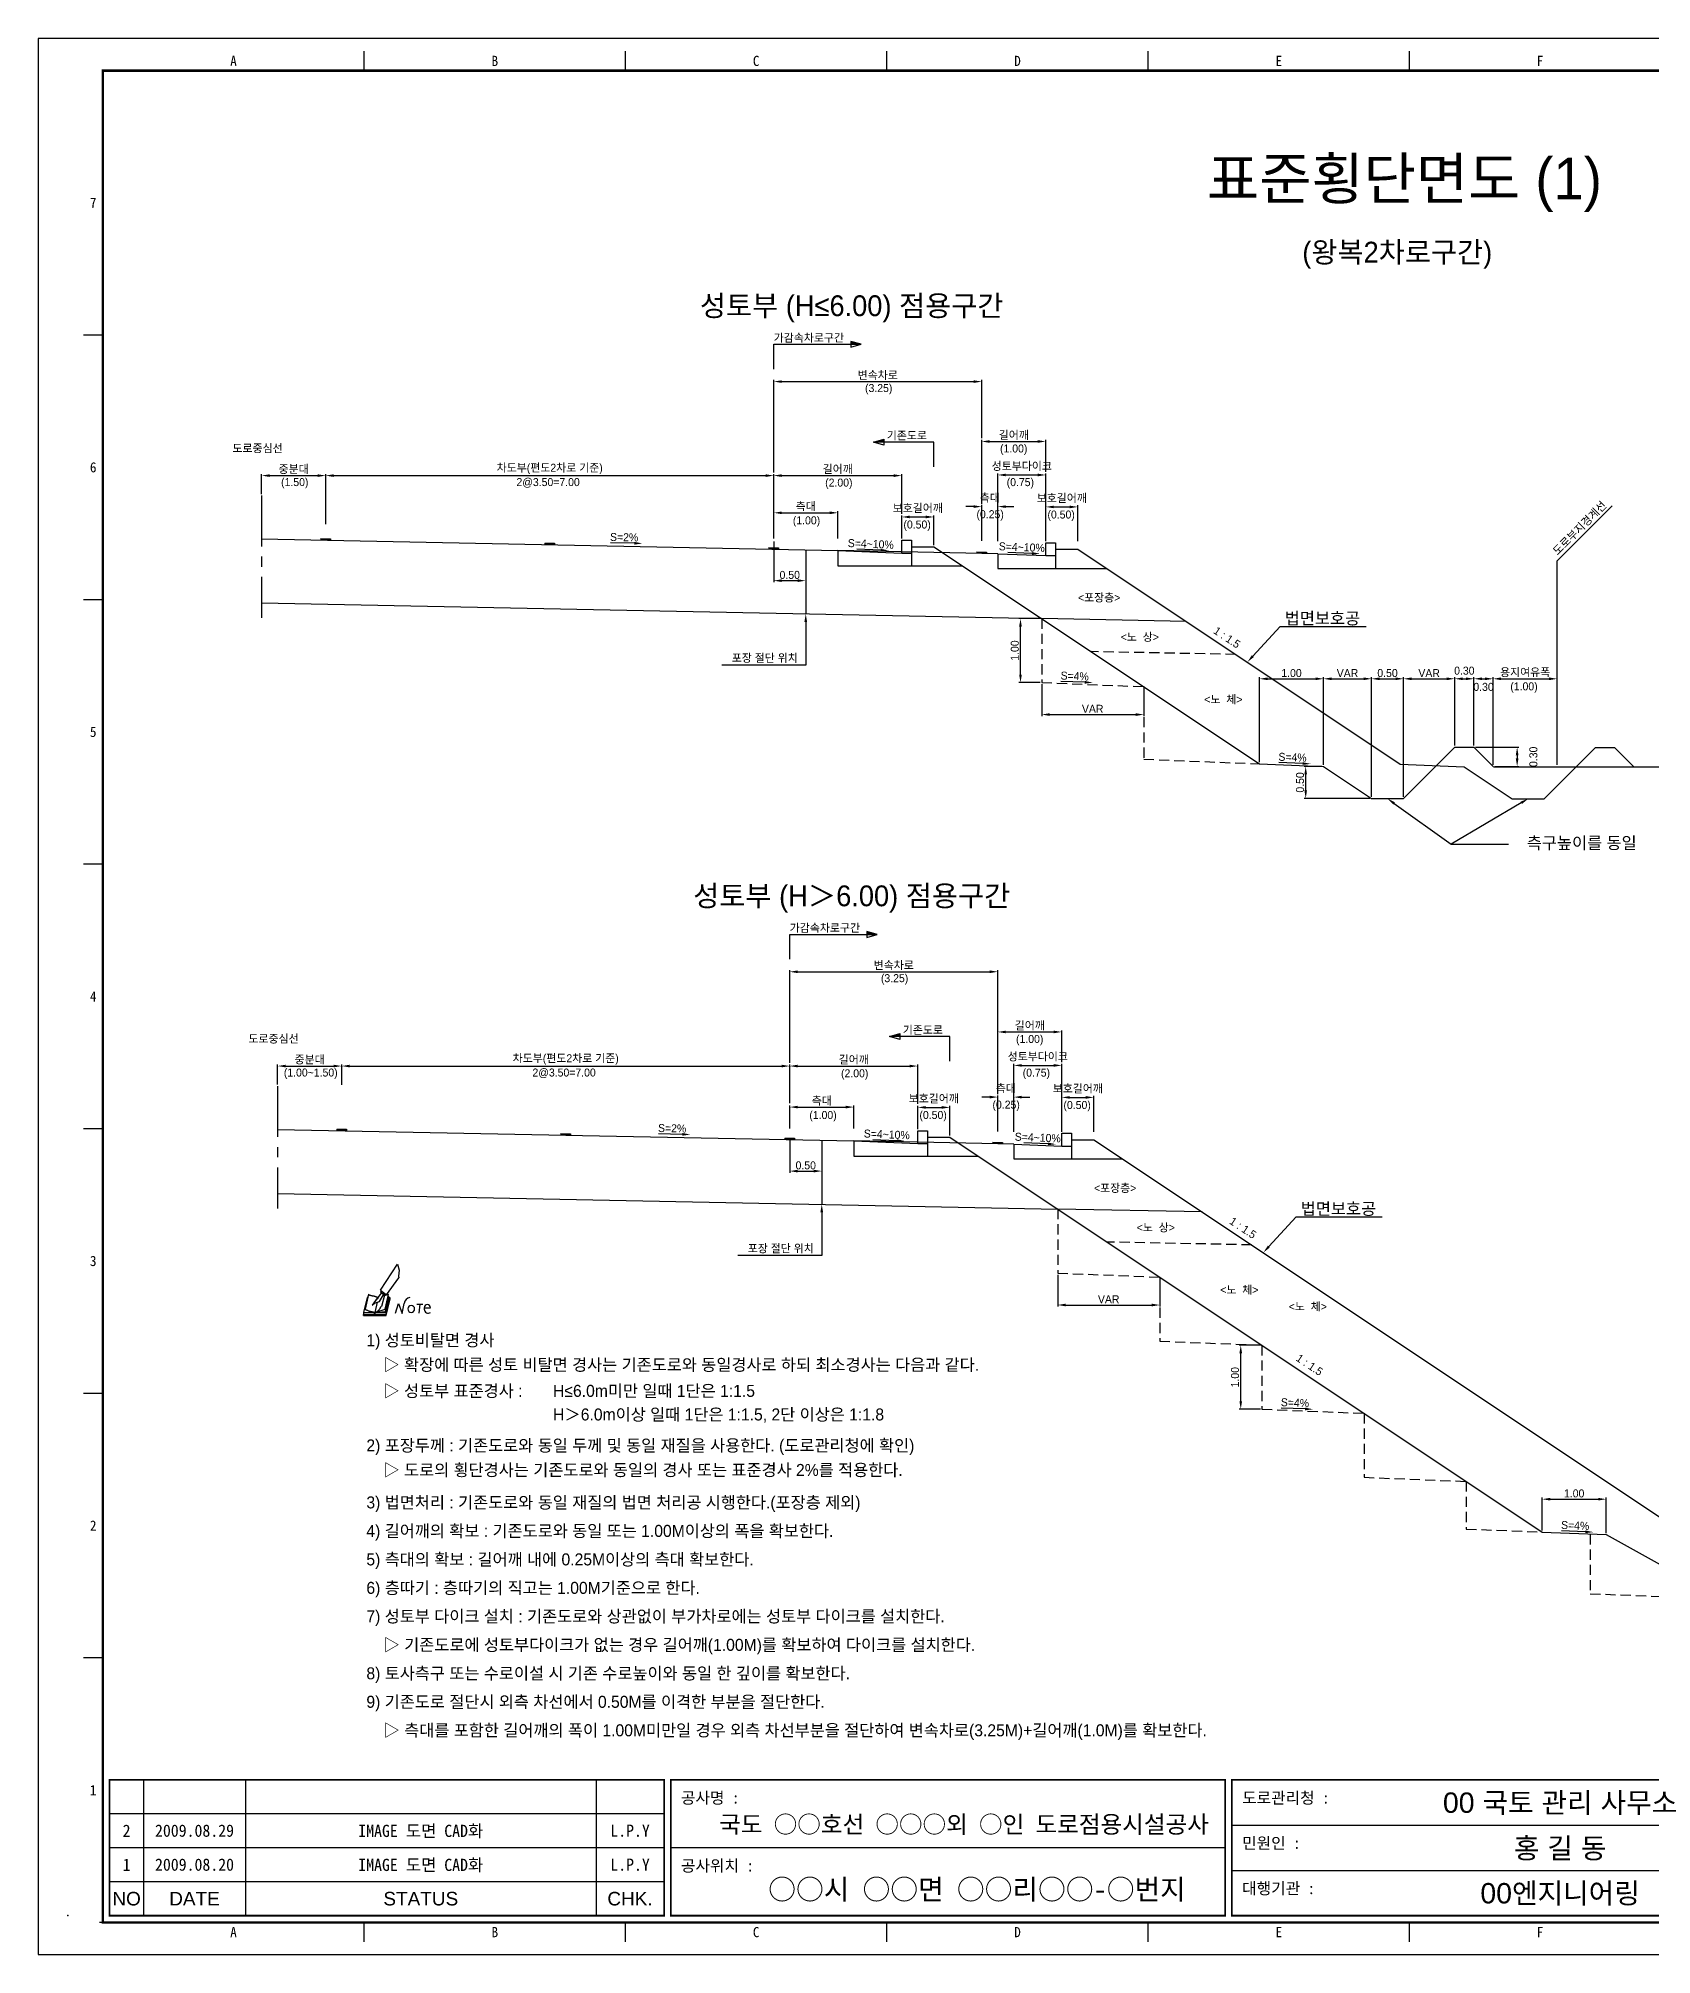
# Model space of a CAD drawing. Header units: millimetres. Extents: x 462 to 886, y -8 to 291.
# Drawn here: x 462.3 to 714.4, y -8.2 to 291.2 of the extents above; entities that cross this region are included whole.
import ezdxf
from ezdxf.enums import TextEntityAlignment as Align

# ---------------------------------------------------------------- set-up
doc = ezdxf.new("R2010")
doc.units = ezdxf.units.MM
doc.header["$LTSCALE"] = 0.25
doc.linetypes.add('CENTER', pattern=[50.8, 31.75, -6.35, 6.35, -6.35])
doc.linetypes.add('HIDDEN', pattern=[9.525, 6.35, -3.175])
for name, color, linetype in [('CC-GSTR-0004', 4, 'Continuous'), ('CZ-DIMT-0002', 7, 'Continuous'), ('CZ-EXST-0002', 22, 'Continuous'), ('CZ-LIN1-0007', 7, 'Continuous'), ('CZ-LIN2-0003', 3, 'Continuous'), ('CZ-LINE-0001', 7, 'Continuous'), ('CZ-TEXT-BOX0', 7, 'Continuous'), ('TITLE', 7, 'Continuous')]:
    doc.layers.add(name, color=color, linetype=linetype)
doc.styles.add('견고딕', font='arial.ttf')
doc.styles.add('돋움', font='')
doc.styles.add('돋음체', font='')
doc.styles.get('돋움').set_extended_font_data('Dotum')
doc.styles.get('돋음체').set_extended_font_data('DotumChe')

# ---------------------------------------------------------------- blocks, each defined once
blk = doc.blocks.new('note')
for p, q in [((0.85, 3.5), (3.53, 7.57)), ((3.53, 7.57), (3.8, 6.64)), ((3.8, 6.64), (3.69, 5.72)), ((1, 3.1), (0.75, 2.77)), ((0.85, 3.5), (1.8, 2.79)), ((1, 3.4), (0.85, 3.21)), ((0.85, 3.21), (1.52, 2.71)), ((1.8, 2.79), (3.74, 5.46)), ((3.69, 5.72), (3.74, 5.46)), ((-1.24, 2.36), (-1.77, 0)), ((-1.77, 0), (1.77, 0)), ((-1.77, 0), (-1.77, -0.3)), ((-1.53, 0.52), (-1.55, 0.54)), ((-1.01, 2.9), (-1.53, 0.52)), ((-1.48, 0.48), (-1.53, 0.52)), ((-1.43, 0.44), (-1.48, 0.48)), ((-1.38, 0.41), (-1.43, 0.44)), ((-1.33, 0.4), (-1.38, 0.41)), ((-1.27, 0.37), (-1.33, 0.4)), ((-1.22, 0.35), (-1.27, 0.37)), ((-1.13, 2.36), (-1.24, 2.36)), ((-1.17, 0.33), (-1.22, 0.35)), ((-1.12, 0.32), (-1.17, 0.33)), ((-1.02, 0.25), (-1.12, 0.32)), ((-0.97, 0.22), (-1.02, 0.25)), ((-1, 2.9), (-1.01, 2.9)), ((-0.98, 2.85), (-1, 2.9)), ((-0.95, 2.8), (-0.98, 2.85)), ((-0.93, 0.21), (-0.97, 0.22)), ((-0.9, 2.75), (-0.95, 2.8)), ((-0.88, 0.19), (-0.93, 0.21)), ((-0.85, 2.72), (-0.9, 2.75)), ((-0.8, 0.18), (-0.88, 0.19)), ((-0.79, 2.69), (-0.85, 2.72)), ((-0.75, 0.17), (-0.8, 0.18)), ((-0.74, 2.68), (-0.79, 2.69)), ((-0.7, 0.16), (-0.75, 0.17)), ((-0.69, 2.65), (-0.74, 2.68)), ((-0.64, 0.15), (-0.7, 0.16)), ((-0.64, 2.65), (-0.69, 2.65)), ((-0.59, 2.63), (-0.64, 2.65)), ((-0.58, 0.14), (-0.64, 0.15)), ((-0.54, 2.62), (-0.59, 2.63)), ((-0.53, 0.13), (-0.58, 0.14)), ((-0.48, 2.61), (-0.54, 2.62)), ((-0.48, 0.12), (-0.53, 0.13)), ((-0.43, 2.61), (-0.48, 2.61)), ((-0.43, 0.11), (-0.48, 0.12)), ((0.75, 2.77), (-0.46, 1.16)), ((0.37, 2.24), (-0.46, 1.16)), ((-0.46, 1.16), (-0.08, 1.47)), ((-0.38, 2.59), (-0.43, 2.61)), ((-0.38, 0.08), (-0.43, 0.11)), ((-0.33, 2.59), (-0.38, 2.59)), ((-0.29, 0.06), (-0.38, 0.08)), ((-0.27, 2.58), (-0.33, 2.59)), ((-0.23, 0.05), (-0.29, 0.06)), ((-0.22, 2.57), (-0.27, 2.58)), ((-0.16, 0.04), (-0.23, 0.05)), ((-0.17, 2.56), (-0.22, 2.57)), ((-0.12, 2.55), (-0.17, 2.56)), ((-0.11, 0.03), (-0.16, 0.04)), ((-0.07, 2.53), (-0.12, 2.55)), ((-0.04, 0.02), (-0.11, 0.03)), ((-0.08, 1.47), (0.72, 1.75)), ((-0.01, 2.51), (-0.07, 2.53)), ((-0.05, -0.3), (-0.05, 0)), ((0, 0), (-0.04, 0.02)), ((0.04, 2.5), (-0.01, 2.51)), ((0.37, 1.63), (0, 0)), ((0, 0), (1.6, 0.53)), ((0, 0), (1.65, 0.18)), ((0, 0.01), (0.06, 0.04)), ((0, -0.3), (0, 0)), ((0.09, 2.48), (0.04, 2.5)), ((0.05, -0.3), (0.05, 0)), ((0.06, 0.04), (0.11, 0.07)), ((0.14, 2.48), (0.09, 2.48)), ((0.11, 0.07), (0.16, 0.09)), ((0.2, 2.47), (0.14, 2.48)), ((0.16, 0.09), (0.21, 0.12)), ((0.26, 2.43), (0.18, 2.46)), ((0.21, 0.12), (0.27, 0.14)), ((0.34, 2.4), (0.26, 2.43)), ((0.27, 0.14), (0.36, 0.19)), ((0.45, 2.37), (0.34, 2.4)), ((0.36, 0.19), (0.41, 0.22)), ((0.41, 0.22), (0.46, 0.27)), ((0.46, 0.27), (0.51, 0.3)), ((0.51, 0.3), (0.56, 0.34)), ((0.56, 0.34), (0.6, 0.4)), ((0.6, 0.4), (0.64, 0.45)), ((0.64, 0.45), (0.67, 0.51)), ((0.67, 0.51), (0.74, 0.58)), ((0.72, 1.75), (1.16, 2.53)), ((0.74, 0.58), (0.79, 0.63)), ((0.79, 0.63), (0.83, 0.68)), ((0.83, 0.68), (0.86, 0.73)), ((0.86, 0.73), (0.89, 0.79)), ((0.89, 0.84), (0.92, 0.89)), ((0.89, 0.79), (0.89, 0.84)), ((0.92, 0.89), (0.96, 0.95)), ((0.96, 0.95), (1.01, 0.97)), ((1.47, 2.74), (1.01, 0.97)), ((1.16, 2.53), (1.37, 2.82)), ((2.13, 2.84), (1.44, 2.63)), ((1.52, 2.71), (1.66, 2.9)), ((1.6, 0.53), (2.13, 2.84)), ((1.65, 0.18), (2.19, 2.48)), ((1.77, 0), (2.3, 2.36)), ((1.77, -0.3), (2.3, 2.07)), ((1.77, -0.38), (2.3, 1.99)), ((1.77, -0.44), (2.3, 1.93)), ((1.77, 0), (1.77, -0.3)), ((2.19, 2.48), (2.04, 2.47)), ((2.3, 2.36), (2.16, 2.36)), ((2.3, 2.36), (2.3, 2.07)), ((3.21, -0.08), (3.68, 1.4)), ((3.68, 1.4), (4.26, -0.14)), ((4.26, -0.14), (4.56, 1.44)), ((6.55, 1.34), (7.46, 1.34)), ((7.01, 1.34), (6.87, -0.11)), ((7.71, 0.77), (7.71, 0.55)), ((7.71, 0.77), (8.67, 0.77)), ((-1.77, -0.3), (1.77, -0.3)), ((-1.77, -0.43), (-1.77, -0.3)), ((-1.77, -0.37), (1.77, -0.37)), ((-1.77, -0.43), (1.77, -0.43))]:
    blk.add_line(p, q)
for centre, major_axis, start_param, end_param in [((0.4, 2.31), (0.0702, 0.0702), 3.283946, 6.425539), ((5.68, 1.23), (-0.806, 0.806), -0.591174, 0.597824), ((5.66, 0.58), (-0.378, 0.378), 3.926991, 10.210176), ((8.3, 0.49), (0.422, 0.422), 2.265602, 4.634911), ((8.19, 0.77), (-0.342, 0.342), 3.926991, 7.068583)]:
    blk.add_ellipse(centre, major_axis=major_axis, ratio=1, start_param=start_param, end_param=end_param)

msp = doc.modelspace()

# ---------------------------------------------------------------- hatches: boundary and pattern name
at = {"layer": 'CZ-EXST-0002'}
for points in [[(507.96, 212.78), (507.96, 213.03), (506.46, 213.06), (506.46, 212.81)], [(542.96, 212.08), (542.96, 212.33), (541.46, 212.36), (541.46, 212.11)], [(577.96, 211.38), (577.96, 211.63), (576.46, 211.66), (576.46, 211.41)], [(510.46, 120.53), (510.46, 120.78), (508.96, 120.81), (508.96, 120.56)], [(545.46, 119.83), (545.46, 120.08), (543.96, 120.11), (543.96, 119.86)], [(580.46, 119.13), (580.46, 119.38), (578.96, 119.41), (578.96, 119.16)]]:
    msp.add_hatch(color=256, dxfattribs=at).paths.add_polyline_path(points)
at = {"layer": 'CZ-LIN1-0007'}
for points in [[(610.46, 210.68), (610.46, 210.93), (608.96, 210.96), (608.96, 210.71)], [(612.96, 118.48), (612.96, 118.73), (611.46, 118.76), (611.46, 118.51)]]:
    msp.add_hatch(color=256, dxfattribs=at).paths.add_polyline_path(points)
at = {"layer": 'CZ-LINE-0001'}
for points in [[(590.89, 243.4), (589.25, 243.86), (589.25, 243.4)], [(594.43, 228.13), (594.43, 228.58), (592.79, 228.13)], [(593.39, 151.2), (591.75, 151.66), (591.75, 151.2)], [(596.93, 135.27), (596.93, 135.73), (595.29, 135.27)]]:
    msp.add_hatch(color=7, dxfattribs=at).paths.add_polyline_path(points)

# ---------------------------------------------------------------- linework, layer by layer
at = {"layer": 'CC-GSTR-0004'}
for p, q in [((612.21, 210.69), (612.21, 208.39)), ((612.21, 210.69), (619.71, 210.39)), ((619.71, 210.39), (619.71, 212.39)), ((619.71, 212.39), (621.21, 212.39)), ((619.71, 210.39), (621.21, 210.39)), ((621.21, 212.39), (621.21, 208.39)), ((612.21, 208.39), (621.21, 208.39))]:
    msp.add_line(p, q, dxfattribs=at)
at = {"layer": 'CC-GSTR-0004', "color": 4}
for p, q in [((622.21, 120.15), (623.71, 120.15)), ((622.21, 118.15), (622.21, 120.15)), ((623.71, 120.15), (623.71, 116.15)), ((614.71, 118.45), (622.21, 118.15)), ((614.71, 118.45), (614.71, 116.15)), ((622.21, 118.15), (623.71, 118.15)), ((614.71, 116.15), (623.71, 116.15))]:
    msp.add_line(p, q, dxfattribs=at)
at = {"layer": 'CZ-EXST-0002'}
for p, q in [((497.21, 212.99), (587.21, 211.19)), ((506.46, 213.06), (507.96, 213.03)), ((506.46, 213.06), (506.46, 212.81)), ((507.96, 213.03), (507.96, 212.78)), ((597.21, 210.79), (597.21, 212.79)), ((597.21, 212.79), (598.71, 212.79)), ((598.71, 212.79), (598.71, 208.79)), ((541.46, 212.36), (541.46, 212.11)), ((541.46, 212.36), (542.96, 212.33)), ((542.96, 212.33), (542.96, 212.08)), ((576.46, 211.66), (577.96, 211.63)), ((576.46, 211.66), (576.46, 211.41)), ((577.96, 211.63), (577.96, 211.38)), ((587.21, 211.19), (597.21, 210.79)), ((587.21, 211.19), (587.21, 208.79)), ((597.21, 210.79), (598.71, 210.79)), ((598.71, 211.79), (602.21, 211.79)), ((602.21, 211.79), (653.1, 177.86)), ((587.21, 208.79), (598.71, 208.79)), ((598.71, 208.79), (606.71, 208.79)), ((497.21, 202.99), (619.07, 200.56)), ((653.1, 177.86), (663.1, 177.46)), ((689.65, 177.41), (726.01, 177.41)), ((499.71, 120.75), (589.71, 118.95)), ((508.96, 120.81), (508.96, 120.56)), ((508.96, 120.81), (510.46, 120.78)), ((510.46, 120.78), (510.46, 120.53)), ((543.96, 120.11), (545.46, 120.08)), ((543.96, 120.11), (543.96, 119.86)), ((545.46, 120.08), (545.46, 119.83)), ((599.71, 120.55), (601.21, 120.55)), ((599.71, 118.55), (599.71, 120.55)), ((601.21, 120.55), (601.21, 116.55)), ((578.96, 119.41), (578.96, 119.16)), ((578.96, 119.41), (580.46, 119.38)), ((580.46, 119.38), (580.46, 119.13)), ((589.71, 118.95), (589.71, 116.55)), ((589.71, 118.95), (599.71, 118.55)), ((599.71, 118.55), (601.21, 118.55)), ((601.21, 119.55), (604.71, 119.55)), ((604.71, 119.55), (697.26, 57.85)), ((589.71, 116.55), (601.21, 116.55)), ((601.21, 116.55), (609.21, 116.55)), ((499.71, 110.75), (621.57, 108.31))]:
    msp.add_line(p, q, dxfattribs=at)
at = {"layer": 'CZ-EXST-0002', "linetype": 'HIDDEN'}
for points in [[(619.07, 200.56), (619.07, 190.56), (635.02, 189.92)], [(635.02, 189.92), (635.02, 178.59), (653.1, 177.86)], [(621.57, 108.31), (621.57, 98.31), (637.52, 97.67)], [(637.52, 97.67), (637.52, 87.67), (653.48, 87.04)], [(653.48, 87.04), (653.48, 77.04), (669.44, 76.4)], [(669.44, 76.4), (669.44, 66.4), (685.39, 65.76)], [(685.39, 65.76), (685.39, 58.32), (697.26, 57.85)], [(704.76, 57.5), (704.76, 48.22), (722.76, 47.5)]]:
    msp.add_lwpolyline(points, dxfattribs=at)
at = {"layer": 'CZ-EXST-0002'}
for points in [[(663.1, 177.46), (670.6, 172.46), (675.6, 172.46), (683.6, 180.46), (686.6, 180.46), (689.6, 177.46)], [(697.26, 57.85), (707.26, 57.45), (747.55, 35.06)]]:
    msp.add_lwpolyline(points, dxfattribs=at)
at = {"layer": 'CZ-LIN1-0007'}
for p, q in [((608.96, 210.96), (608.96, 210.71)), ((608.96, 210.96), (610.46, 210.93)), ((610.46, 210.93), (610.46, 210.68)), ((611.46, 118.76), (612.96, 118.73)), ((611.46, 118.76), (611.46, 118.51)), ((612.96, 118.73), (612.96, 118.48))]:
    msp.add_line(p, q, dxfattribs=at)
at = {"layer": 'CZ-LIN2-0003'}
for p, q in [((621.21, 211.39), (624.71, 211.39)), ((624.71, 211.39), (675.08, 177.81)), ((621.21, 208.39), (629.21, 208.39)), ((675.08, 177.81), (685.08, 177.41)), ((623.71, 119.15), (627.21, 119.15)), ((627.21, 119.15), (719.16, 57.85)), ((623.71, 116.15), (631.71, 116.15))]:
    msp.add_line(p, q, dxfattribs=at)
for points in [[(612.21, 210.69), (587.21, 211.19)], [(641.64, 200.1), (619.07, 200.56)], [(702.58, 177.41), (705.58, 180.41), (708.58, 180.41), (711.58, 177.41)], [(685.08, 177.41), (692.58, 172.41), (697.58, 172.41), (702.58, 177.41)], [(614.71, 118.45), (589.71, 118.95)], [(644.14, 107.86), (621.57, 108.31)]]:
    msp.add_lwpolyline(points, dxfattribs=at)
at = {"layer": 'CZ-LIN2-0003', "linetype": 'HIDDEN'}
for points in [[(649.37, 194.95), (626.8, 195.4)], [(651.87, 102.71), (629.3, 103.16)]]:
    msp.add_lwpolyline(points, dxfattribs=at)
at = {"layer": 'CZ-LINE-0001', "color": 7}
for p, q in [((577.21, 223.39), (577.21, 237.83)), ((578.46, 237.58), (608.46, 237.58)), ((609.71, 228.72), (609.71, 237.83)), ((609.71, 218.5), (609.71, 228.47)), ((610.96, 228.22), (618.46, 228.22)), ((619.71, 223.49), (619.71, 228.47)), ((497.21, 220.01), (497.21, 223.14)), ((498.46, 222.89), (505.96, 222.89)), ((507.21, 215.3), (507.21, 223.14)), ((507.21, 215.3), (507.21, 223.14)), ((508.46, 222.89), (575.96, 222.89)), ((577.21, 217.08), (577.21, 223.14)), ((577.21, 217.08), (577.21, 223.14)), ((578.46, 222.89), (595.96, 222.89)), ((597.21, 216.93), (597.21, 223.14)), ((612.21, 212.64), (612.21, 223.24)), ((613.46, 222.99), (618.46, 222.99)), ((619.71, 212.64), (619.71, 223.24)), ((577.21, 213.09), (577.21, 217.33)), ((578.46, 217.08), (585.96, 217.08)), ((587.21, 213.09), (587.21, 217.33)), ((597.21, 213.04), (597.21, 216.68)), ((598.46, 216.43), (600.96, 216.43)), ((602.21, 212.04), (602.21, 216.68)), ((608.46, 218.05), (607.21, 218.05)), ((609.71, 212.69), (609.71, 218.3)), ((612.21, 212.64), (612.21, 218.3)), ((613.46, 218.05), (614.71, 218.05)), ((619.71, 212.64), (619.71, 218.25)), ((620.96, 218), (623.46, 218)), ((624.71, 212.64), (624.71, 218.25)), ((577.21, 212.59), (577.21, 206.23)), ((582.21, 211.04), (582.21, 206.23)), ((578.46, 206.48), (580.96, 206.48)), ((618.82, 200.56), (615.51, 200.56)), ((615.76, 191.81), (615.76, 199.31)), ((618.82, 190.56), (615.51, 190.56)), ((619.07, 190.31), (619.07, 185.31)), ((635.02, 189.67), (635.02, 185.31)), ((653.1, 178.11), (653.1, 191.4)), ((654.35, 191.15), (661.85, 191.15)), ((663.1, 177.71), (663.1, 191.4)), ((663.1, 177.71), (663.1, 191.4)), ((664.35, 191.15), (669.35, 191.15)), ((670.6, 172.71), (670.6, 191.4)), ((670.6, 172.71), (670.6, 191.4)), ((671.85, 191.15), (674.35, 191.15)), ((675.6, 172.71), (675.6, 191.4)), ((675.6, 172.71), (675.6, 191.4)), ((676.85, 191.15), (682.35, 191.15)), ((683.6, 180.71), (683.6, 191.4)), ((683.6, 180.71), (683.6, 191.4)), ((684.85, 191.15), (685.35, 191.15)), ((686.6, 180.71), (686.6, 191.4)), ((686.6, 180.71), (686.6, 191.4)), ((687.85, 191.15), (688.35, 191.15)), ((689.6, 177.71), (689.6, 191.4)), ((689.6, 177.71), (689.6, 191.4)), ((690.85, 191.15), (698.35, 191.15)), ((699.6, 177.71), (699.6, 191.4)), ((620.32, 185.56), (633.77, 185.56)), ((686.85, 180.46), (693.6, 180.46)), ((662.85, 177.46), (660.07, 177.46)), ((689.85, 177.46), (693.6, 177.46)), ((693.35, 179.21), (693.35, 178.71)), ((660.32, 173.71), (660.32, 176.21)), ((670.35, 172.46), (660.07, 172.46)), ((579.71, 131.15), (579.71, 145.63)), ((580.96, 145.38), (610.96, 145.38)), ((612.21, 126.3), (612.21, 145.63)), ((612.21, 126.25), (612.21, 136.23)), ((613.46, 135.98), (620.96, 135.98)), ((622.21, 131.25), (622.21, 136.23)), ((499.71, 127.76), (499.71, 130.9)), ((500.96, 130.65), (508.46, 130.65)), ((509.71, 127.7), (509.71, 130.9)), ((509.71, 127.7), (509.71, 130.9)), ((510.96, 130.65), (578.46, 130.65)), ((579.71, 124.84), (579.71, 130.9)), ((579.71, 124.84), (579.71, 130.9)), ((580.96, 130.65), (598.46, 130.65)), ((599.71, 124.74), (599.71, 130.9)), ((614.71, 120.4), (614.71, 131)), ((615.96, 130.75), (620.96, 130.75)), ((622.21, 120.4), (622.21, 131)), ((610.96, 125.8), (609.71, 125.8)), ((612.21, 120.45), (612.21, 126.05)), ((614.71, 120.4), (614.71, 126.05)), ((615.96, 125.8), (617.21, 125.8)), ((622.21, 120.4), (622.21, 126)), ((623.46, 125.75), (625.96, 125.75)), ((627.21, 120.4), (627.21, 126)), ((579.71, 120.9), (579.71, 124.49)), ((580.96, 124.24), (588.46, 124.24)), ((589.71, 120.9), (589.71, 124.49)), ((599.71, 120.8), (599.71, 124.44)), ((600.96, 124.19), (603.46, 124.19)), ((604.71, 119.8), (604.71, 124.44)), ((579.71, 119.15), (579.71, 113.99)), ((584.71, 118.8), (584.71, 113.99)), ((580.96, 114.24), (583.46, 114.24)), ((621.57, 98.06), (621.57, 93.07)), ((637.52, 97.42), (637.52, 93.07)), ((622.82, 93.32), (636.27, 93.32)), ((653.23, 87.04), (649.92, 87.04)), ((650.17, 78.29), (650.17, 85.79)), ((653.23, 77.04), (649.92, 77.04)), ((697.26, 58.1), (697.26, 63.23)), ((698.51, 62.98), (706.01, 62.98)), ((707.26, 57.7), (707.26, 63.23))]:
    msp.add_line(p, q, dxfattribs=at)
at = {"layer": 'CZ-LINE-0001', "color": 7, "linetype": 'CENTER'}
for p, q in [((497.21, 219.76), (497.21, 200.67)), ((499.71, 127.51), (499.71, 108.42))]:
    msp.add_line(p, q, dxfattribs=at)
at = {"layer": 'CZ-LINE-0001', "color": 7}
for points in [[(577.21, 239.54), (577.21, 243.4), (590.89, 243.4)], [(602.21, 224.27), (602.21, 228.13), (592.79, 228.13)], [(699.6, 191.4), (699.6, 209.56), (708.2, 218.15)], [(555.44, 212.32), (551.69, 212.4)], [(582.21, 211.29), (582.21, 201.29)], [(593.96, 211.24), (590.21, 211.39)], [(617.55, 210.74), (613.8, 210.89)], [(582.21, 200.04), (582.21, 193.29), (569.12, 193.29)], [(652.06, 194.68), (656.32, 199.33), (669.76, 199.33)], [(625.81, 190.6), (622.06, 190.75)], [(659.85, 177.91), (656.1, 178.06)], [(674.14, 171.69), (683.06, 165.31), (692.01, 165.31)], [(579.71, 147.35), (579.71, 151.2), (593.39, 151.2)], [(604.71, 131.41), (604.71, 135.27), (595.29, 135.27)], [(562.94, 119.98), (559.19, 120.05)], [(584.71, 119.05), (584.71, 109.05)], [(596.46, 118.99), (592.71, 119.14)], [(620.05, 118.49), (616.3, 118.64)], [(584.71, 107.8), (584.71, 101.05), (571.62, 101.05)], [(654.56, 102.44), (658.82, 107.09), (672.26, 107.09)], [(660.23, 77.08), (656.48, 77.23)], [(704.01, 57.89), (700.26, 58.04)]]:
    msp.add_lwpolyline(points, dxfattribs=at)
for points in [[(590.89, 243.4), (589.25, 243.86), (589.25, 242.94)], [(592.79, 228.13), (594.43, 228.58), (594.43, 227.67)], [(593.39, 151.2), (591.75, 151.66), (591.75, 150.74)], [(595.29, 135.27), (596.93, 135.73), (596.93, 134.81)]]:
    msp.add_lwpolyline(points, close=True, dxfattribs=at)
at = {"layer": 'CZ-LINE-0001', "color": 7, "extrusion": (0, 0, -1)}
msp.add_lwpolyline([(-694, 171.78), (-683.06, 165.31), (-692.01, 165.31)], dxfattribs=at)
at = {"layer": 'CZ-LINE-0001', "color": 7}
for points in [[(578.46, 237.78), (578.46, 237.37), (577.21, 237.58)], [(608.46, 237.78), (608.46, 237.37), (609.71, 237.58)], [(610.96, 228.43), (610.96, 228.01), (609.71, 228.22)], [(618.46, 228.43), (618.46, 228.01), (619.71, 228.22)], [(498.46, 223.1), (498.46, 222.68), (497.21, 222.89)], [(505.96, 223.1), (505.96, 222.68), (507.21, 222.89)], [(508.46, 223.1), (508.46, 222.68), (507.21, 222.89)], [(575.96, 223.1), (575.96, 222.68), (577.21, 222.89)], [(578.46, 223.1), (578.46, 222.68), (577.21, 222.89)], [(595.96, 223.1), (595.96, 222.68), (597.21, 222.89)], [(613.46, 223.2), (613.46, 222.78), (612.21, 222.99)], [(618.46, 223.2), (618.46, 222.78), (619.71, 222.99)], [(578.46, 217.29), (578.46, 216.87), (577.21, 217.08)], [(585.96, 217.29), (585.96, 216.87), (587.21, 217.08)], [(598.46, 216.64), (598.46, 216.22), (597.21, 216.43)], [(600.96, 216.64), (600.96, 216.22), (602.21, 216.43)], [(608.46, 218.25), (608.46, 217.84), (609.71, 218.05)], [(613.46, 218.25), (613.46, 217.84), (612.21, 218.05)], [(620.96, 218.2), (620.96, 217.79), (619.71, 218)], [(623.46, 218.2), (623.46, 217.79), (624.71, 218)], [(555.45, 212.53), (556.69, 212.3), (555.44, 212.11)], [(593.96, 211.44), (595.21, 211.19), (593.95, 211.03)], [(617.56, 210.94), (618.8, 210.69), (617.54, 210.53)], [(578.46, 206.69), (578.46, 206.27), (577.21, 206.48)], [(580.96, 206.69), (580.96, 206.27), (582.21, 206.48)], [(582, 200.04), (582.21, 201.29), (582.42, 200.04)], [(615.55, 199.31), (615.97, 199.31), (615.76, 200.56)], [(652.21, 194.54), (651.21, 193.76), (651.9, 194.83)], [(615.55, 191.81), (615.97, 191.81), (615.76, 190.56)], [(625.82, 190.81), (627.06, 190.55), (625.8, 190.39)], [(654.35, 191.36), (654.35, 190.94), (653.1, 191.15)], [(661.85, 191.36), (661.85, 190.94), (663.1, 191.15)], [(664.35, 191.36), (664.35, 190.94), (663.1, 191.15)], [(669.35, 191.36), (669.35, 190.94), (670.6, 191.15)], [(671.85, 191.36), (671.85, 190.94), (670.6, 191.15)], [(674.35, 191.36), (674.35, 190.94), (675.6, 191.15)], [(676.85, 191.36), (676.85, 190.94), (675.6, 191.15)], [(682.35, 191.36), (682.35, 190.94), (683.6, 191.15)], [(684.85, 191.36), (684.85, 190.94), (683.6, 191.15)], [(685.35, 191.36), (685.35, 190.94), (686.6, 191.15)], [(687.85, 191.36), (687.85, 190.94), (686.6, 191.15)], [(688.35, 191.36), (688.35, 190.94), (689.6, 191.15)], [(690.85, 191.36), (690.85, 190.94), (689.6, 191.15)], [(698.35, 191.36), (698.35, 190.94), (699.6, 191.15)], [(620.32, 185.77), (620.32, 185.35), (619.07, 185.56)], [(633.77, 185.77), (633.77, 185.35), (635.02, 185.56)], [(693.14, 179.21), (693.56, 179.21), (693.35, 180.46)], [(659.86, 178.11), (661.1, 177.86), (659.84, 177.7)], [(660.11, 176.21), (660.52, 176.21), (660.32, 177.46)], [(693.14, 178.71), (693.56, 178.71), (693.35, 177.46)], [(660.11, 173.71), (660.52, 173.71), (660.32, 172.46)], [(674.02, 171.52), (673.13, 172.41), (674.26, 171.86)], [(580.96, 145.59), (580.96, 145.17), (579.71, 145.38)], [(610.96, 145.59), (610.96, 145.17), (612.21, 145.38)], [(613.46, 136.18), (613.46, 135.77), (612.21, 135.98)], [(620.96, 136.18), (620.96, 135.77), (622.21, 135.98)], [(500.96, 130.86), (500.96, 130.44), (499.71, 130.65)], [(508.46, 130.86), (508.46, 130.44), (509.71, 130.65)], [(510.96, 130.86), (510.96, 130.44), (509.71, 130.65)], [(578.46, 130.86), (578.46, 130.44), (579.71, 130.65)], [(580.96, 130.86), (580.96, 130.44), (579.71, 130.65)], [(598.46, 130.86), (598.46, 130.44), (599.71, 130.65)], [(615.96, 130.96), (615.96, 130.54), (614.71, 130.75)], [(620.96, 130.96), (620.96, 130.54), (622.21, 130.75)], [(610.96, 126.01), (610.96, 125.59), (612.21, 125.8)], [(615.96, 126.01), (615.96, 125.59), (614.71, 125.8)], [(623.46, 125.96), (623.46, 125.54), (622.21, 125.75)], [(625.96, 125.96), (625.96, 125.54), (627.21, 125.75)], [(580.96, 124.45), (580.96, 124.03), (579.71, 124.24)], [(588.46, 124.45), (588.46, 124.03), (589.71, 124.24)], [(600.96, 124.4), (600.96, 123.98), (599.71, 124.19)], [(603.46, 124.4), (603.46, 123.98), (604.71, 124.19)], [(562.95, 120.19), (564.19, 119.95), (562.94, 119.77)], [(596.46, 119.2), (597.71, 118.94), (596.45, 118.78)], [(620.06, 118.7), (621.3, 118.44), (620.04, 118.28)], [(580.96, 114.45), (580.96, 114.03), (579.71, 114.24)], [(583.46, 114.45), (583.46, 114.03), (584.71, 114.24)], [(584.5, 107.8), (584.71, 109.05), (584.92, 107.8)], [(654.71, 102.3), (653.71, 101.52), (654.4, 102.58)], [(622.82, 93.53), (622.82, 93.11), (621.57, 93.32)], [(636.27, 93.53), (636.27, 93.11), (637.52, 93.32)], [(649.96, 85.79), (650.38, 85.79), (650.17, 87.04)], [(649.96, 78.29), (650.38, 78.29), (650.17, 77.04)], [(660.24, 77.29), (661.48, 77.03), (660.22, 76.87)], [(698.51, 63.19), (698.51, 62.78), (697.26, 62.98)], [(706.01, 63.19), (706.01, 62.78), (707.26, 62.98)], [(704.01, 58.1), (705.26, 57.84), (704, 57.68)]]:
    msp.add_solid(points, dxfattribs=at)
at = {"layer": 'CZ-LINE-0001', "color": 7, "extrusion": (0, 0, -1)}
msp.add_solid([(-694.11, 171.6), (-695.08, 172.41), (-693.9, 171.96)], dxfattribs=at)
at = {"layer": 'CZ-TEXT-BOX0'}
msp.add_point((466.92, -2.07), dxfattribs=at)
at = {"layer": 'TITLE', "color": 7, "linetype": 'Continuous'}
for p, q in [((513.22, 286.16), (513.22, 289.19)), ((554.05, 286.16), (554.05, 289.19)), ((594.87, 286.16), (594.87, 289.19)), ((635.7, 286.16), (635.7, 289.19)), ((676.52, 286.16), (676.52, 289.19)), ((472.4, 244.84), (469.38, 244.84)), ((472.4, 203.51), (469.38, 203.51)), ((472.4, 162.18), (469.38, 162.18)), ((472.4, 120.85), (469.38, 120.85)), ((472.4, 79.52), (469.38, 79.52)), ((472.4, 38.19), (469.38, 38.19)), ((513.22, -6.16), (513.22, -3.14)), ((554.05, -6.16), (554.05, -3.14)), ((594.87, -6.16), (594.87, -3.14)), ((635.7, -6.16), (635.7, -3.14)), ((676.52, -6.16), (676.52, -3.14))]:
    msp.add_line(p, q, dxfattribs=at)
at = {"layer": 'TITLE', "ltscale": 150}
for p, q in [((478.77, 19.14), (478.77, -2.08)), ((494.68, 19.14), (494.68, -2.08)), ((549.46, 19.14), (549.46, -2.08)), ((560.07, 13.84), (473.46, 13.84)), ((648.8, 12.07), (735.41, 12.07)), ((560.07, 8.53), (473.46, 8.53)), ((647.74, 8.53), (561.13, 8.53)), ((560.07, 3.23), (473.46, 3.23)), ((648.8, 5), (735.41, 5))]:
    msp.add_line(p, q, dxfattribs=at)
at = {"layer": 'TITLE'}
msp.add_line((880.76, -3.14), (471.9, -3.14), dxfattribs=at)
msp.add_lwpolyline([(462.32, -8.17), (885.68, -8.17), (885.68, 291.2), (462.32, 291.2)], close=True, dxfattribs=at)
at = {"layer": 'TITLE', "linetype": 'Continuous', "const_width": 0.403}
msp.add_lwpolyline([(472.4, -3.14), (472.4, 286.16), (880.65, 286.16), (880.65, -3.14)], close=True, dxfattribs=at)
at = {"layer": 'TITLE', "ltscale": 150, "const_width": 0.265}
for points in [[(473.46, 19.14), (560.07, 19.14), (560.07, -2.08), (473.46, -2.08)], [(561.13, 19.14), (647.74, 19.14), (647.74, -2.08), (561.13, -2.08)], [(735.41, -2.08), (648.8, -2.08), (648.8, 19.14), (735.41, 19.14)]]:
    msp.add_lwpolyline(points, close=True, dxfattribs=at)

# ---------------------------------------------------------------- block references
at = {"layer": 'CZ-TEXT-BOX0'}
msp.add_blockref('note', (514.91, 92.13), dxfattribs=at)

# ---------------------------------------------------------------- texts
at = {"layer": 'CZ-DIMT-0002', "style": '돋움'}
for s, height, p in [('가감속차로구간', 1.25, (577.21, 244.42)), ('기존도로', 1.25, (594.87, 229.15)), ('가감속차로구간', 1.25, (579.71, 152.23)), ('기존도로', 1.25, (597.37, 136.29)), ('1) 성토비탈면 경사', 1.875, (513.57, 87.82)), ('▷ 확장에 따른 성토 비탈면 경사는 기존도로와 동일경사로 하되 최소경사는 다음과 같다.', 1.875, (516.21, 83.99)), ('▷ 성토부 표준경사 :', 1.875, (516.21, 79.9)), ('H≤6.0m미만 일때 1단은 1:1.5', 1.875, (542.73, 79.91)), ('H＞6.0m이상 일때 1단은 1:1.5, 2단 이상은 1:1.8', 1.875, (542.73, 76.22)), ('2) 포장두께 : 기존도로와 동일 두께 및 동일 재질을 사용한다. (도로관리청에 확인)', 1.875, (513.57, 71.38)), ('▷ 도로의 횡단경사는 기존도로와 동일의 경사 또는 표준경사 2%를 적용한다.', 1.875, (516.21, 67.55)), ('3) 법면처리 : 기존도로와 동일 재질의 법면 처리공 시행한다.(포장층 제외)', 1.875, (513.57, 62.48)), ('4) 길어깨의 확보 : 기존도로와 동일 또는 1.00M이상의 폭을 확보한다.', 1.875, (513.57, 58.03)), ('5) 측대의 확보 : 길어깨 내에 0.25M이상의 측대 확보한다.', 1.875, (513.57, 53.58)), ('6) 층따기 : 층따기의 직고는 1.00M기준으로 한다.', 1.875, (513.57, 49.13)), ('7) 성토부 다이크 설치 : 기존도로와 상관없이 부가차로에는 성토부 다이크를 설치한다.', 1.875, (513.57, 44.68)), ('▷ 기존도로에 성토부다이크가 없는 경우 길어깨(1.00M)를 확보하여 다이크를 설치한다.', 1.875, (516.24, 40.23)), ('8) 토사측구 또는 수로이설 시 기존 수로높이와 동일 한 깊이를 확보한다.', 1.875, (513.57, 35.78)), ('9) 기존도로 절단시 외측 차선에서 0.50M를 이격한 부분을 절단한다.', 1.875, (513.57, 31.33)), ('▷ 측대를 포함한 길어깨의 폭이 1.00M미만일 경우 외측 차선부분을 절단하여 변속차로(3.25M)+길어깨(1.0M)를 확보한다.', 1.875, (516.24, 26.88))]:
    msp.add_text(s, height=height, dxfattribs=at).set_placement(p, align=Align.MIDDLE_LEFT)
for s, height, p in [('(3.25)', 1.25, (593.61, 236.57)), ('도로중심선', 1.25, (496.57, 227.16)), ('(1.00)', 1.25, (614.7, 227.13)), ('(1.50)', 1.25, (502.38, 221.88)), ('2@3.50=7.00', 1.25, (541.96, 221.88)), ('(2.00)', 1.25, (587.38, 221.8)), ('(0.75)', 1.25, (615.74, 221.87)), ('(1.00)', 1.25, (582.33, 215.9)), ('(0.50)', 1.25, (599.61, 215.25)), ('(0.25)', 1.25, (611.02, 216.86)), ('(0.50)', 1.25, (622.11, 216.81)), ('<포장층>', 1.25, (628.05, 203.83)), ('법면보호공', 1.875, (662.93, 200.6)), ('<노  상>', 1.25, (634.4, 197.68)), ('포장 절단 위치', 1.25, (575.81, 194.4)), ('<노  체>', 1.25, (647.45, 187.93)), ('(1.00)', 1.25, (694.42, 189.97)), ('측구높이를 동일', 1.875, (703.44, 165.51)), ('(3.25)', 1.25, (596.09, 144.38)), ('도로중심선', 1.25, (499.07, 134.92)), ('(1.00)', 1.25, (617.2, 134.88)), ('(1.00~1.50)', 1.25, (504.88, 129.64)), ('2@3.50=7.00', 1.25, (544.46, 129.64)), ('(2.00)', 1.25, (589.86, 129.52)), ('(0.75)', 1.25, (618.24, 129.62)), ('(1.00)', 1.25, (584.91, 123)), ('(0.50)', 1.25, (602.11, 123.01)), ('(0.25)', 1.25, (613.52, 124.62)), ('(0.50)', 1.25, (624.61, 124.57)), ('<포장층>', 1.25, (630.55, 111.59)), ('법면보호공', 1.875, (665.43, 108.36)), ('<노  상>', 1.25, (636.9, 105.43)), ('포장 절단 위치', 1.25, (578.31, 102.16)), ('<노  체>', 1.25, (649.95, 95.69)), ('<노  체>', 1.25, (660.65, 93.08))]:
    msp.add_text(s, height=height, dxfattribs=at).set_placement(p, align=Align.MIDDLE_CENTER)
for s, rotation, p in [('도로부지경계선', 45, (703.1, 214.69)), ('S=2%', 358.8542, (553.84, 213.27)), ('S=4~10%', 357.7094, (592.37, 212.22)), ('S=4~10%', 357.7094, (615.96, 211.72)), ('1 : 1.5', 326.3099, (648.02, 197.61)), ('S=4%', 357.7094, (624.23, 191.58)), ('S=4%', 357.7094, (658.26, 178.89)), ('S=2%', 358.8542, (561.34, 120.93)), ('S=4~10%', 357.7094, (594.87, 119.98)), ('S=4~10%', 357.7094, (618.46, 119.48)), ('1 : 1.5', 326.3099, (650.52, 105.37)), ('1 : 1.5', 326.3099, (660.92, 83.98)), ('S=4%', 357.7094, (658.64, 78.06)), ('S=4%', 357.7094, (702.42, 58.88))]:
    msp.add_text(s, height=1.25, rotation=rotation, dxfattribs=at).set_placement(p, align=Align.MIDDLE_CENTER)
at = {"layer": 'CZ-LINE-0001', "color": 7, "char_height": 1.25, "attachment_point": 5, "style": '돋움'}
for s, insert in [('\\A1;변속차로', (593.46, 238.52)), ('\\A1;길어깨', (614.71, 229.16)), ('\\A1;중분대', (502.21, 223.84)), ('\\A1;차도부(편도2차로 기준)', (542.21, 223.93)), ('\\A1;길어깨', (587.21, 223.84)), ('\\A1;성토부다이크', (615.96, 224.31)), ('\\A1;측대', (582.21, 218.03)), ('\\A1;보호길어깨', (599.71, 217.75)), ('\\A1;측대', (610.96, 219.36)), ('\\A1;보호길어깨', (622.21, 219.31)), ('\\A1;0.50', (579.71, 207.37)), ('\\A1;1.00', (658.1, 192.04)), ('\\A1;VAR', (666.85, 192.04)), ('\\A1;0.50', (673.1, 192.04)), ('\\A1;VAR', (679.6, 192.04)), ('\\A1;0.30', (685.1, 192.41)), ('\\A1;용지여유폭', (694.6, 192.1)), ('\\A1;0.30', (688.1, 189.88)), ('\\A1;VAR', (627.04, 186.46)), ('\\A1;변속차로', (595.96, 146.33)), ('\\A1;길어깨', (617.21, 136.92)), ('\\A1;중분대', (504.71, 131.6)), ('\\A1;차도부(편도2차로 기준)', (544.71, 131.68)), ('\\A1;길어깨', (589.71, 131.59)), ('\\A1;성토부다이크', (618.46, 132.07)), ('\\A1;측대', (584.71, 125.18)), ('\\A1;보호길어깨', (602.21, 125.51)), ('\\A1;측대', (613.46, 127.12)), ('\\A1;보호길어깨', (624.71, 127.07)), ('\\A1;0.50', (582.21, 115.13)), ('\\A1;VAR', (629.54, 94.21)), ('\\A1;1.00', (702.26, 63.88))]:
    msp.add_mtext(s, dxfattribs=dict(at, insert=insert))
at = {"layer": 'CZ-LINE-0001', "color": 7, "char_height": 1.25, "attachment_point": 5, "rotation": 90, "style": '돋움'}
for s, insert in [('\\A1;1.00', (614.87, 195.56)), ('\\A1;0.30', (695.89, 178.96)), ('\\A1;0.50', (659.43, 174.96)), ('\\A1;1.00', (649.28, 82.04))]:
    msp.add_mtext(s, dxfattribs=dict(at, insert=insert))
at = {"layer": 'CZ-TEXT-BOX0', "style": '돋움'}
for s, height, p in [('표준횡단면도 (1)', 6.5, (675.74, 269.29)), ('(왕복2차로구간)', 3.25, (674.62, 257.8)), ('성토부 (H≤6.00) 점용구간', 3.25, (589.39, 249.43)), ('성토부 (H＞6.00) 점용구간', 3.25, (589.39, 157.24))]:
    msp.add_text(s, height=height, dxfattribs=at).set_placement(p, align=Align.MIDDLE_CENTER)
at = {"layer": 'TITLE', "color": 3, "linetype": 'Continuous', "style": '돋음체'}
for s, p in [('A', (492.81, 287.68)), ('B', (533.64, 287.68)), ('C', (574.46, 287.68)), ('D', (615.29, 287.68)), ('E', (656.11, 287.68)), ('F', (696.93, 287.68)), ('7', (470.89, 265.51)), ('6', (470.89, 224.18)), ('5', (470.89, 182.85)), ('4', (470.89, 141.52)), ('3', (470.89, 100.19)), ('2', (470.89, 58.86)), ('1', (470.89, 17.53)), ('A', (492.81, -4.65)), ('B', (533.64, -4.65)), ('C', (574.46, -4.65)), ('D', (615.29, -4.65)), ('E', (656.11, -4.65)), ('F', (696.93, -4.65))]:
    msp.add_text(s, height=1.59, dxfattribs=at).set_placement(p, align=Align.MIDDLE)
at = {"layer": 'TITLE', "style": '돋음체'}
for s, p in [('공사명 : ', (562.72, 15.43)), ('도로관리청 :', (650.39, 15.43)), ('민원인 :', (650.39, 8.36)), ('공사위치 :', (562.72, 4.82)), ('대행기관 :', (650.39, 1.28))]:
    msp.add_text(s, height=1.804, dxfattribs=at).set_placement(p)
at = {"layer": 'TITLE', "color": 7, "linetype": 'Continuous'}
for s, height, style, p in [('00 국토 관리 사무소', 3.1832, '견고딕', (700.06, 15.61)), ('국도 ○○호선 ○○○외 ○인 도로점용시설공사', 2.7, '돋음체', (606.94, 12.22)), ('홍 길 동', 3.183, '견고딕', (700.06, 8.53)), ('○○시 ○○면 ○○리○○-○번지', 3.1832, '돋음체', (608.96, 2.06)), ('00엔지니어링', 3.183, '견고딕', (700.06, 1.46))]:
    msp.add_text(s, height=height, dxfattribs=dict(at, style=style)).set_placement(p, align=Align.MIDDLE)
at = {"layer": 'TITLE', "color": 1, "linetype": 'Continuous', "style": '돋음체'}
msp.add_text('2', height=1.91, dxfattribs=at).set_placement((476.11, 11.19), align=Align.MIDDLE)
at = {"layer": 'TITLE', "linetype": 'Continuous'}
for s, height, style, p in [('2009.08.29', 1.91, '돋음체', (486.72, 11.19)), ('L.P.Y', 1.91, '돋음체', (554.76, 11.19)), ('1', 1.91, '돋음체', (476.11, 5.88)), ('2009.08.20', 1.91, '돋음체', (486.72, 5.88)), ('L.P.Y', 1.91, '돋음체', (554.76, 5.88)), ('NO', 2.122, '견고딕', (476.11, 0.58)), ('DATE', 2.122, '견고딕', (486.72, 0.58)), ('STATUS', 2.122, '견고딕', (522.07, 0.58)), ('CHK.', 2.122, '견고딕', (554.76, 0.58))]:
    msp.add_text(s, height=height, dxfattribs=dict(at, style=style)).set_placement(p, align=Align.MIDDLE)
at = {"layer": 'TITLE', "style": '돋음체'}
for p in [(522.07, 11.19), (522.07, 5.88)]:
    msp.add_text('IMAGE 도면 CAD화', height=1.9099, dxfattribs=at).set_placement(p, align=Align.MIDDLE)

doc.saveas('drawing.dxf')
